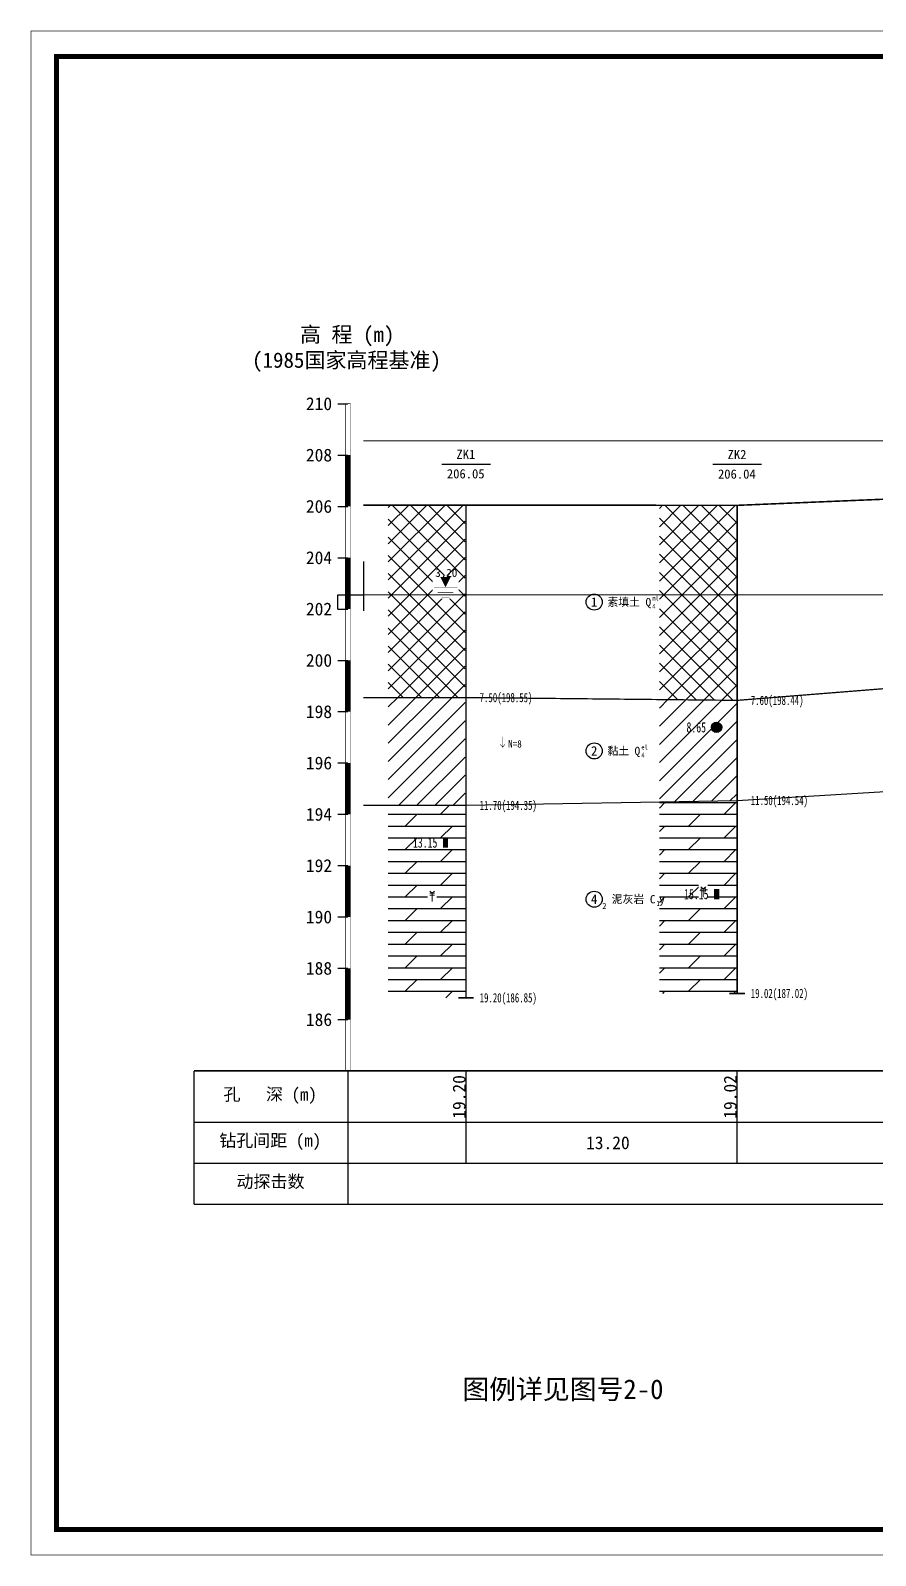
# Model space of a CAD drawing. Header units: millimetres. Extents: x -255 to 9196, y 129 to 426.
# Drawn here: x 175.4 to 340, y 129.3 to 426.4 of the extents above; entities that cross this region are included whole.
import ezdxf
from ezdxf.enums import TextEntityAlignment as Align

# ---------------------------------------------------------------- set-up
doc = ezdxf.new("R2010")
doc.units = ezdxf.units.MM
doc.linetypes.add('sx', pattern=[10, 5, 0, 5, 0])
for name, color, linetype in [('GiCAD_PouMian', 7, 'Continuous'), ('GICAD_QUYANG', 7, 'Continuous'), ('地质-图框', 7, 'Continuous'), ('地质-地层符号', 3, 'Continuous'), ('地质-地层线', 7, 'Continuous'), ('地质-地面线', 7, 'Continuous'), ('地质-填充花纹', 4, 'Continuous'), ('地质-文字', 7, 'Continuous'), ('地质-标注栏', 7, 'Continuous'), ('地质-标贯', 7, 'Continuous'), ('地质-水位线', 5, 'Continuous'), ('地质-钻孔', 7, 'Continuous')]:
    doc.layers.add(name, color=color, linetype=linetype)
doc.layers.add('不打印', color=7, linetype='Continuous', plot=False)
doc.styles.add('LZ_FONTS_FS', font='simfang.ttf', dxfattribs={"width": 0.7})
doc.styles.add('LZ_PMT_LINE', font='', dxfattribs={"height": 2})
doc.styles.get("Standard").update_dxf_attribs({"font": 'simfang.ttf', "height": 2.5})
doc.styles.add('地下水位', font='', dxfattribs={"width": 0.7, "height": 1.58})
doc.styles.add('地层编号', font='', dxfattribs={"width": 0.7, "height": 1.85})
doc.styles.add('层底标注', font='', dxfattribs={"width": 0.7, "height": 1.8})
doc.styles.add('岩土名称', font='simfang.ttf', dxfattribs={"width": 0.7, "height": 1.55})
doc.styles.add('时代', font='', dxfattribs={"width": 0.7, "height": 1.6})
doc.styles.add('标注栏数据', font='simfang.ttf', dxfattribs={"width": 0.7, "height": 2.5})
doc.styles.add('标注栏项目', font='simfang.ttf', dxfattribs={"width": 0.7, "height": 3})
doc.styles.add('标贯动探', font='', dxfattribs={"width": 0.7, "height": 1.45})
doc.styles.add('钻孔标注', font='', dxfattribs={"width": 0.7, "height": 1.8})
doc.styles.add('高程系统', font='simfang.ttf', dxfattribs={"width": 0.7, "height": 3})
doc.styles.get('LZ_PMT_LINE').set_extended_font_data('SimSun')
doc.styles.get('地下水位').set_extended_font_data('FangSong_GB2312')
doc.styles.get('地层编号').set_extended_font_data('FangSong_GB2312')
doc.styles.get('层底标注').set_extended_font_data('FangSong_GB2312')
doc.styles.get('时代').set_extended_font_data('FangSong_GB2312')
doc.styles.get('标贯动探').set_extended_font_data('FangSong_GB2312')
doc.styles.get('钻孔标注').set_extended_font_data('FangSong_GB2312')
doc.linetypes.add('bzhjcx', pattern='A,0.001,[2,XX1.shx,S=1,R=0,X=1,Y=0],-2', length=2.001)
doc.linetypes.add('swx', pattern='A,7,-1.5,["●",LZ_PMT_LINE,S=0.05,R=0,X=0,Y=0],-1.5', length=10)
pattern_1 = [(0, (0, 0), (0, 2.3), []), (45, (0, 0), (4e-16, 4.6), [3.25269, -6.50538])]
pattern_2 = [(45, (0, 0), (-1.767767, 1.767767), []), (135, (0, 0), (-1.767767, -1.767767), [])]
pattern_3 = [(45, (0, 0), (-1.767767, 1.767767), [])]

# ---------------------------------------------------------------- blocks, each defined once
blk = doc.blocks.new('WipeoutBlock')
blk.add_wipeout([(0, 0), (0, 1), (1, 1), (1, 0)])
blk = doc.blocks.new('FHzhong.dwg')
at = {"color": 1, "lineweight": 0}
for p, q in [((1.06, 1.62), (0.57, 2.04)), ((0.57, 1.62), (1.53, 1.62)), ((0.57, 1.25), (1.53, 1.25)), ((1.05, 0), (1.05, 1.62)), ((1.06, 1.62), (1.53, 2.04))]:
    blk.add_line(p, q, dxfattribs=at)
blk = doc.blocks.new('gkqy_yan.dwg不标1', base_point=(0, -1))
at = {"color": 1}
blk.add_solid([(-0.5, -2), (-0.5, 0), (0.5, -2), (0.5, 0)], dxfattribs=at)
blk = doc.blocks.new('gkqy_yuan.dwg不标1')
at = {"layer": 'GiCAD_PouMian'}
h = blk.add_hatch(color=1, dxfattribs=at)
edge = h.paths.add_edge_path()
edge.add_arc((0, 0), 1, 0, 360)
at = {"layer": 'GICAD_QUYANG', "color": 1}
blk.add_circle((0, 0), 1, dxfattribs=at)
blk = doc.blocks.new('gkbgfh')
at = {"linetype": 'Continuous'}
blk.add_wipeout([(-0.23, -0.2), (1.12, -0.2), (1.12, 2.33), (-0.23, 2.33)], dxfattribs=at).dxf.layer = '地质-标贯'
at = {"color": 1, "const_width": 0.1}
for points in [[(0.01, 0.61), (0.46, 0.08), (0.88, 0.64)], [(0.46, 2.13), (0.46, 0.08)]]:
    blk.add_lwpolyline(points, dxfattribs=at)
blk = doc.blocks.new('shuiweifh')
at = {"linetype": 'swx'}
blk.add_wipeout([(-2.47, -2.24), (2.54, -2.24), (2.54, 2.22), (-2.47, 2.22)], dxfattribs=at).dxf.layer = '地质-水位线'
at = {"color": 5}
blk.add_lwpolyline([(0, 0, 0, 2, 0), (0, 2, 2, 2, 0)], format="xyseb", dxfattribs=at)
for points, const_width in [([(-2.25, 0.02), (2.32, 0.02)], 0.075), ([(-1.5, -1), (1.5, -1)], 0.075), ([(-0.75, -2), (0.75, -2)], 0.05)]:
    blk.add_lwpolyline(points, dxfattribs=dict(at, const_width=const_width))

msp = doc.modelspace()

# ---------------------------------------------------------------- hatches: boundary and pattern name
at = {"layer": '地质-填充花纹', "linetype": 'Continuous'}
h = msp.add_hatch(dxfattribs=at)
h.set_pattern_fill('GKSTT', scale=0.5, style=0, pattern_type=2)
h.set_pattern_definition(pattern_2)
h.paths.add_polyline_path([(260.1, 296.44), (245.1, 296.44), (245.1, 333.94), (260.1, 333.94)])
h = msp.add_hatch(dxfattribs=at)
h.set_pattern_fill('GKSTT', scale=0.5, style=0, pattern_type=2)
h.set_pattern_definition(pattern_2)
h.paths.add_polyline_path([(312.91, 333.89), (312.91, 295.89), (297.91, 296.05), (297.91, 333.9)])
h = msp.add_hatch(dxfattribs=at)
h.set_pattern_fill('GKNXT', scale=0.5, style=0, pattern_type=2)
h.set_pattern_definition(pattern_3)
h.paths.add_polyline_path([(260.1, 275.44), (245.1, 275.44), (245.1, 296.44), (260.1, 296.44)])
h = msp.add_hatch(dxfattribs=at)
h.set_pattern_fill('GKNXT', scale=0.5, style=0, pattern_type=2)
h.set_pattern_definition(pattern_3)
h.paths.add_polyline_path([(312.91, 295.89), (312.91, 276.39), (297.91, 276.12), (297.91, 296.05)])
h = msp.add_hatch(dxfattribs=at)
h.set_pattern_fill('GKNHY1', scale=0.5, style=0, pattern_type=2)
h.set_pattern_definition(pattern_1)
h.paths.add_polyline_path([(312.91, 238.79), (297.91, 238.79), (297.91, 276.12), (312.91, 276.39)])
h = msp.add_hatch(dxfattribs=at)
h.set_pattern_fill('GKNHY1', scale=0.5, style=0, pattern_type=2)
h.set_pattern_definition(pattern_1)
h.paths.add_polyline_path([(260.1, 237.94), (245.1, 237.94), (245.1, 275.44), (260.1, 275.44)])

# ---------------------------------------------------------------- linework, layer by layer
at = {"linetype": 'Continuous'}
msp.add_lwpolyline([(240.26, 322.94), (240.26, 313.33)], dxfattribs=at)
at = {"layer": '地质-地层符号', "color": 7, "linetype": 'Continuous'}
for centre in [(285.22, 315.04), (285.22, 286.04), (285.22, 257.14)]:
    msp.add_ellipse(centre, major_axis=(0, 1.57), ratio=1, dxfattribs=at)
at = {"layer": '地质-地层线', "color": 4, "linetype": 'bzhjcx', "flags": 128}
msp.add_lwpolyline([(240.25, 275.44), (260.25, 275.44), (313.06, 276.39), (392.11, 281.19), (457.13, 310.29), (533.72, 324.24), (553.72, 324.24)], dxfattribs=at)
at = {"layer": '地质-地层线', "color": 4, "const_width": 0.25, "flags": 128}
msp.add_lwpolyline([(240.25, 296.44), (260.25, 296.44), (313.06, 295.89), (392.11, 302.19), (416.49, 292.1)], dxfattribs=at)
at = {"layer": '地质-地面线', "color": 3, "linetype": 'Continuous', "const_width": 0.3}
msp.add_lwpolyline([(240.25, 333.94), (260.25, 333.94), (313.06, 333.89), (392.11, 337.19), (457.13, 335.29), (533.72, 338.74), (553.72, 338.74)], dxfattribs=at)
at = {"layer": '地质-标注栏', "color": 7, "linetype": 'Continuous', "const_width": 0.3}
for points in [[(207.25, 223.69), (207.25, 197.69)], [(207.25, 197.69), (563.72, 197.69)]]:
    msp.add_lwpolyline(points, dxfattribs=at)
at = {"layer": '地质-标注栏', "color": 7, "linetype": 'Continuous'}
for points in [[(260.25, 213.69), (260.25, 223.69)], [(313.06, 213.69), (313.06, 223.69)], [(207.25, 213.69), (563.72, 213.69)], [(260.25, 205.69), (260.25, 213.69)], [(313.06, 205.69), (313.06, 213.69)], [(313.06, 205.69), (313.06, 213.69)], [(207.25, 205.69), (563.72, 205.69)]]:
    msp.add_lwpolyline(points, dxfattribs=at)
at = {"layer": '地质-水位线', "color": 5, "linetype": 'swx', "const_width": 0.2, "flags": 128}
msp.add_lwpolyline([(240.26, 346.44), (553.73, 346.44)], dxfattribs=at)
at = {"layer": '地质-钻孔', "color": 7, "linetype": 'Continuous'}
for p, q in [((255.52, 341.94), (264.99, 341.94)), ((308.33, 341.89), (317.8, 341.89))]:
    msp.add_line(p, q, dxfattribs=at)
at = {"layer": '地质-钻孔', "color": 7, "linetype": 'sx', "const_width": 0.3, "flags": 128}
msp.add_lwpolyline([(313.06, 333.89), (313.06, 238.79)], dxfattribs=at)
at = {"layer": '地质-钻孔', "color": 7, "linetype": 'Continuous', "const_width": 0.3, "flags": 128}
for points in [[(258.75, 237.94), (261.75, 237.94)], [(311.56, 238.79), (314.56, 238.79)]]:
    msp.add_lwpolyline(points, dxfattribs=at)

# ---------------------------------------------------------------- block references
at = {"layer": 'GICAD_QUYANG', "linetype": 'Continuous'}
msp.add_blockref('gkqy_yuan.dwg不标1', (309.06, 290.64), dxfattribs=at)
at = {"layer": '地质-图框', "linetype": 'Continuous'}
msp.add_blockref('gkqy_yan.dwg不标1', (256.25, 268.19), dxfattribs=at)
at = {"layer": '地质-文字', "linetype": 'Continuous', "yscale": 130}
msp.add_blockref('WipeoutBlock', (236.75, 223.69), dxfattribs=at)

# ---------------------------------------------------------------- texts
msp.add_text('图例详见图号2-0', height=3.83).set_placement((279.13, 159.75), align=Align.CENTER)
at = {"layer": 'GICAD_QUYANG', "color": 1, "linetype": 'Continuous', "style": 'LZ_FONTS_FS', "width": 0.7}
msp.add_text('8.65', height=2, dxfattribs=at).set_placement((303.19, 289.64))
at = {"layer": '地质-图框', "color": 1, "linetype": 'Continuous', "style": 'LZ_FONTS_FS', "width": 0.7}
msp.add_text('13.15', height=2, dxfattribs=at).set_placement((249.91, 267.19))
at = {"layer": '地质-地层符号', "color": 7, "linetype": 'Continuous'}
for s, height, style, p in [('1', 1.85, '地层编号', (284.58, 314.12)), ('素填土', 1.55, '岩土名称', (287.79, 314.27)), ('Q', 1.6, '时代', (295.22, 314.24)), ('2', 1.85, '地层编号', (284.58, 285.12)), ('黏土', 1.55, '岩土名称', (287.79, 285.27)), ('Q', 1.6, '时代', (293.08, 285.24)), ('4', 1.85, '地层编号', (284.58, 256.22)), ('2', 1.2, '地层编号', (286.79, 255.22)), ('泥灰岩', 1.55, '岩土名称', (288.62, 256.37)), ('C', 1.6, '时代', (296.06, 256.34)), ('y', 1.6, '时代', (297.89, 256.34))]:
    msp.add_text(s, height=height, dxfattribs=dict(at, style=style)).set_placement(p)
at = {"layer": '地质-地层符号', "color": 7, "linetype": 'Continuous', "style": '时代', "width": 0.8}
for s, p in [('ml', (296.53, 315.31)), ('4', (296.53, 313.74)), ('4', (294.39, 284.74)), ('el', (294.39, 286.31)), ('1', (297.36, 255.84))]:
    msp.add_text(s, height=0.96, dxfattribs=at).set_placement(p)
at = {"layer": '地质-文字', "color": 7, "linetype": 'Continuous', "style": '高程系统'}
for s, p in [('高 程 (m)', (227.91, 365.69)), ('(1985国家高程基准)', (218.57, 360.69))]:
    msp.add_text(s, height=3, dxfattribs=at).set_placement(p)
at = {"layer": '地质-文字', "color": 7, "linetype": 'Continuous', "style": '层底标注', "width": 0.7}
for s, p in [('7.50(198.55)', (262.9, 295.54)), ('7.60(198.44)', (315.71, 294.99)), ('11.70(194.35)', (262.9, 274.54)), ('11.50(194.54)', (315.71, 275.49)), ('19.20(186.85)', (262.9, 237.04)), ('19.02(187.02)', (315.71, 237.89))]:
    msp.add_text(s, height=1.8, dxfattribs=at).set_placement(p)
at = {"layer": '地质-标注栏', "color": 7, "linetype": 'Continuous', "style": '标注栏项目'}
for s, p in [('孔   深 (m)', (213.01, 217.19)), ('钻孔间距 (m)', (212.17, 208.19)), ('动探击数', (215.53, 200.19))]:
    msp.add_text(s, height=2.43, dxfattribs=at).set_placement(p, align=Align.BOTTOM_LEFT)
at = {"layer": '地质-标注栏', "color": 7, "linetype": 'Continuous', "style": '标注栏数据'}
for s, p in [('19.20', (260.15, 214.37)), ('19.02', (312.96, 214.37))]:
    msp.add_text(s, height=2.5, rotation=90, dxfattribs=at).set_placement(p)
msp.add_text('13.20', height=2.5, dxfattribs=at).set_placement((283.63, 208.44))
at = {"layer": '地质-标贯', "color": 6, "linetype": 'Continuous', "style": '标贯动探', "width": 0.9}
msp.add_text('N=8', height=1.45, dxfattribs=at).set_placement((268.45, 286.69))
at = {"layer": '地质-钻孔', "color": 7, "linetype": 'Continuous', "style": '钻孔标注'}
for s, p in [('ZK1', (258.38, 342.94)), ('ZK2', (311.2, 342.89)), ('206.05', (256.52, 339.14)), ('206.04', (309.33, 339.09))]:
    msp.add_text(s, height=1.8, dxfattribs=at).set_placement(p)

# ---------------------------------------------------------------- next in the draw order: linework, layer by layer
at = {"layer": '地质-文字', "color": 0, "linetype": 'Continuous'}
for p, q in [((235.25, 353.69), (237.25, 353.69)), ((235.25, 343.69), (237.25, 343.69)), ((235.25, 333.69), (237.25, 333.69)), ((235.25, 323.69), (237.25, 323.69)), ((235.25, 313.69), (237.25, 313.69)), ((235.25, 303.69), (237.25, 303.69)), ((235.25, 293.69), (237.25, 293.69)), ((235.25, 283.69), (237.25, 283.69)), ((235.25, 273.69), (237.25, 273.69)), ((235.25, 263.69), (237.25, 263.69)), ((235.25, 253.69), (237.25, 253.69)), ((235.25, 243.69), (237.25, 243.69)), ((235.25, 233.69), (237.25, 233.69))]:
    msp.add_line(p, q, dxfattribs=at)
at = {"layer": '地质-文字', "color": 0, "linetype": 'Continuous', "flags": 128}
for points, const_width in [([(236.75, 353.69), (237.75, 353.69)], 0.1), ([(236.75, 353.69), (236.75, 223.69)], 0.1), ([(237.75, 353.69), (237.75, 223.69)], 0.1), ([(237.25, 343.69), (237.25, 333.69)], 1), ([(237.25, 323.69), (237.25, 313.69)], 1), ([(237.25, 303.69), (237.25, 293.69)], 1), ([(237.25, 283.69), (237.25, 273.69)], 1), ([(237.25, 263.69), (237.25, 253.69)], 1), ([(237.25, 243.69), (237.25, 233.69)], 1), ([(237.25, 223.69), (237.25, 223.69)], 1)]:
    msp.add_lwpolyline(points, dxfattribs=dict(at, const_width=const_width))
at = {"layer": '地质-标注栏', "color": 7, "linetype": 'Continuous', "const_width": 0.3}
for points in [[(207.25, 223.69), (563.72, 223.69)], [(237.25, 223.69), (237.25, 197.69)]]:
    msp.add_lwpolyline(points, dxfattribs=at)

# ---------------------------------------------------------------- next in the draw order: block references
at = {"layer": '地质-填充花纹', "linetype": 'Continuous', "xscale": 1.762031016556466, "yscale": 2.838761826268114}
for p in [(252.77, 256.29), (305.58, 257.13)]:
    msp.add_blockref('WipeoutBlock', p, dxfattribs=at)

# ---------------------------------------------------------------- next in the draw order: block references
at = {"layer": 'GICAD_QUYANG', "linetype": 'Continuous'}
msp.add_blockref('gkqy_yan.dwg不标1', (309.06, 258.14), dxfattribs=at)
at = {"layer": '地质-填充花纹', "linetype": 'Continuous'}
for p in [(252.6, 256.69), (305.41, 257.52)]:
    msp.add_blockref('FHzhong.dwg', p, dxfattribs=at)
at = {"layer": '地质-文字', "linetype": 'Continuous', "xscale": 5.589189189189193, "yscale": 2.778378378378386}
for p in [(229.06, 352.44), (229.06, 342.44), (229.06, 332.44), (229.06, 322.44), (229.06, 312.44), (229.06, 302.44), (229.06, 292.44), (229.06, 282.44), (229.06, 272.44), (229.06, 262.44), (229.06, 252.44), (229.06, 242.44), (229.06, 232.44)]:
    msp.add_blockref('WipeoutBlock', p, dxfattribs=at)

# ---------------------------------------------------------------- next in the draw order: texts
at = {"layer": 'GICAD_QUYANG', "color": 1, "linetype": 'Continuous', "style": 'LZ_FONTS_FS', "width": 0.7}
msp.add_text('15.15', height=2, dxfattribs=at).set_placement((302.72, 257.14))

# ---------------------------------------------------------------- next in the draw order: linework, layer by layer
at = {"linetype": 'Continuous'}
for points in [[(235.25, 313.69), (235.25, 316.44)], [(235.25, 316.44), (240.26, 316.44)]]:
    msp.add_lwpolyline(points, dxfattribs=at)
at = {"layer": '不打印', "linetype": 'Continuous', "const_width": 0.15}
msp.add_lwpolyline([(175.49, 129.34), (595.49, 129.34), (595.49, 426.34), (175.49, 426.34), (175.49, 129.34)], dxfattribs=at)
at = {"layer": '地质-图框', "linetype": 'Continuous', "const_width": 1}
msp.add_lwpolyline([(180.49, 134.34), (590.49, 134.34), (590.49, 421.34), (180.49, 421.34), (180.49, 134.34), (590.49, 134.34)], dxfattribs=at)

# ---------------------------------------------------------------- next in the draw order: texts
at = {"layer": '地质-文字', "color": 7, "linetype": 'Continuous', "style": '高程系统'}
for s, p in [('210', (229.06, 352.44)), ('208', (229.06, 342.44)), ('206', (229.06, 332.44)), ('204', (229.06, 322.44)), ('202', (229.06, 312.44)), ('200', (229.06, 302.44)), ('198', (229.06, 292.44)), ('196', (229.06, 282.44)), ('194', (229.06, 272.44)), ('192', (229.06, 262.44)), ('190', (229.06, 252.44)), ('188', (229.06, 242.44)), ('186', (229.06, 232.44))]:
    msp.add_text(s, height=2.5, dxfattribs=at).set_placement(p)

# ---------------------------------------------------------------- next in the draw order: block references
at = {"layer": '地质-标贯', "color": 7, "linetype": 'Continuous'}
msp.add_blockref('gkbgfh', (266.95, 286.69), dxfattribs=at)
at = {"layer": '地质-水位线', "color": 7, "linetype": 'swx'}
msp.add_blockref('shuiweifh', (256.25, 317.94), dxfattribs=at)

# ---------------------------------------------------------------- next in the draw order: linework, layer by layer
at = {"color": 6, "linetype": 'swx', "const_width": 0.2, "flags": 128}
msp.add_lwpolyline([(240.26, 316.44), (553.73, 316.44)], dxfattribs=at)
at = {"layer": '地质-钻孔', "color": 7, "linetype": 'sx', "const_width": 0.3, "flags": 128}
msp.add_lwpolyline([(260.25, 333.94), (260.25, 237.94)], dxfattribs=at)

# ---------------------------------------------------------------- next in the draw order: texts
at = {"layer": '地质-水位线', "color": 5, "linetype": 'swx', "style": '地下水位'}
msp.add_text('3.20', height=1.58, dxfattribs=at).set_placement((254.25, 319.94))

doc.saveas('drawing.dxf')
